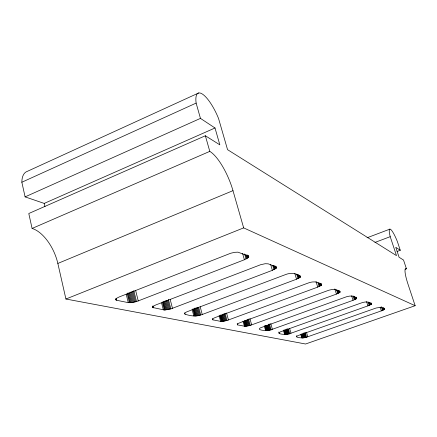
<?xml version="1.0" encoding="UTF-8"?>
<svg xmlns="http://www.w3.org/2000/svg" width="437" height="437" viewBox="0 0 437 437"><rect width="100%" height="100%" fill="white"/><g stroke="black" fill="none" stroke-linecap="round" stroke-linejoin="round"><path stroke-width="0.66" d="M248.784 256.89L248.2 255.956L237.908 252.16L234.664 252.324L230.687 253.242L119.192 296.952L116.504 298.329L115.608 299.547L116.723 300.285L128.276 302.639L131.843 302.601L136.508 301.579L244.392 259.747L248.32 257.551L248.784 256.89L248.418 255.607M321.643 284.94L321.419 284.274C316.989 281.204 312.133 281.335 307.462 283.296L215.758 317.333C215.097 317.672 211.153 318.884 212.961 319.884L221.488 321.517L227 320.496L317.715 287.125L321.446 285.175L321.261 283.684M356.69 298.433C354.216 295.101 348.628 295.712 344.973 297.302L262.32 327.155C252.378 330.252 269.662 331.699 272.393 329.285L353.052 300.317L356.488 298.629L356.302 297.193M276.408 268.018L276.61 267.247L276.162 266.903L268.22 263.839L265.204 263.719L260.709 264.691L155.998 304.862L153.42 306.124L152.513 307.446L164.399 310.013L170.851 308.899L272.36 270.323L276.408 268.018L275.856 266.128M371.445 304.108C369.238 301 364.026 301.754 360.694 303.169L281.941 331.295C272.464 334.174 288.442 335.474 290.998 333.207L367.932 305.873L371.445 304.108L371.051 302.874M300.41 277.096L300.667 276.403L300.29 276.102C295.041 272.792 290.244 272.59 284.837 274.851L187.844 311.439C187.091 311.745 182.956 313.231 185.102 314.208C190.679 316.06 196.743 316.901 202.249 314.482L296.526 279.216L300.41 277.096L300.028 275.823M339.997 292.298L340.319 291.725L340.052 291.479L334.698 289.409L332.448 289.398L328.843 290.223L240.405 322.533C239.793 322.899 236.073 323.893 237.575 324.893L245.162 326.341L250.297 325.368L336.419 294.106L339.997 292.298L339.615 291.058M384.516 309.391L384.713 308.757L380.862 307.266L376.077 308.019L299.602 335.026C290.556 337.714 305.381 338.883 307.79 336.752L381.332 310.876L384.516 309.391L384.118 308.145M198.617 92.994L27.416 171.309A26.286 12.788 63.6 0 0 21.85 182.229L25.095 196.879L44.213 203.418L215.009 127.992L219.838 144.838L205.368 135.765L28.782 213.518L32.092 228.453A33.13 17.185 65.5 0 1 57.842 263.44L65.921 299.023L305.578 344.006L415.15 305.703L407.989 284.121A19.02 3.25 69.7 0 1 406.443 268.799L403.531 260.053L399.079 257.256L395.775 247.298L400.276 250.27L397.086 251.45M21.85 182.229L196.126 103.099A28.061 8.352 66 0 1 202.659 94.245A28.061 8.352 66 0 1 218.566 118.542L227.557 149.678L396.496 255.64L390.219 236.679A15.661 2.698 69.2 0 1 390.563 229.349A15.661 2.698 69.2 0 1 397.397 241.617L400.276 250.27M25.095 196.879L200.452 118.383L215.009 127.992M32.092 228.453L209.787 151.377L205.368 135.765M57.842 263.44L232.981 190.658L243.66 227.885L415.15 305.703M65.921 299.023L243.66 227.885M367.042 237.794L389.919 229.119M374.935 242.437L390.219 236.679M405.165 269.263L406.443 268.799M383.637 307.708L384.243 309.582M383.293 307.916L383.894 309.784M382.878 308.129L383.478 309.997M382.206 307.724L383.009 310.215M381.288 306.703L382.49 310.434M380.135 307.145L381.332 310.876M370.849 303.054L371.242 304.294M370.565 303.262L370.958 304.496M370.013 302.857L370.603 304.715M369.391 302.47L370.172 304.939M368.702 302.087L369.686 305.173M368.162 302.322L369.145 305.408M366.561 301.557L367.932 305.873M356.1 297.395L356.488 298.629M355.816 297.613L356.204 298.848M355.221 297.127L355.833 299.077M354.571 296.718L355.39 299.323M353.861 296.319L354.882 299.569M353.091 295.92L354.32 299.82M351.627 295.767L353.052 300.317M339.101 290.578L339.707 292.533M338.724 290.829L339.331 292.785M338.063 290.436L338.872 293.041M337.331 290.053L338.342 293.309M336.539 289.676L337.752 293.582M334.813 288.906L336.419 294.106M321.064 283.919L321.446 285.175M320.572 283.553L321.146 285.427M319.999 283.198L320.758 285.7M319.523 283.482L320.283 285.984M318.781 283.149L319.737 286.268M317.978 282.815L319.114 286.557M316.011 281.51L317.715 287.125M299.542 275.468L300.11 277.375M298.952 275.135L299.711 277.67M298.274 274.807L299.225 277.976M297.51 274.485L298.651 278.293M296.674 274.168L298.001 278.604M294.828 273.513L296.526 279.216M306.441 332.213L307.79 336.752M305.25 332.601L306.599 337.14M304.644 332.781L305.987 337.32M304.032 332.939L305.376 337.479M303.442 333.081L304.78 337.626M303.059 333.852L304.212 337.746M302.524 333.955L303.671 337.85M302.027 334.026L303.18 337.927M301.585 334.076L302.732 337.976M301.197 334.097L302.349 337.998M300.814 334.709L301.776 337.965M296.444 335.709L296.805 336.954M275.561 266.439L276.113 268.323M274.939 266.029L275.703 268.646M274.239 265.712L275.201 268.984M273.453 265.401L274.6 269.323M272.77 265.74L273.917 269.667M289.687 328.722L290.998 333.207M270.645 264.445L272.36 270.323M288.442 329.132L289.747 333.617M287.612 328.679L289.103 333.802M287.158 329.487L288.464 333.972M286.344 328.995L287.836 334.125M285.924 329.766L287.229 334.256M285.356 329.869L286.661 334.36M284.826 329.946L286.131 334.436M284.35 329.995L285.656 334.491M283.935 330.017L285.241 334.513M283.498 330.612L284.618 334.474M278.746 332.049L279.117 333.355M270.749 323.549L272.393 329.285M269.443 323.986L271.082 329.716M268.766 324.178L270.405 329.913M268.274 324.997L269.727 330.088M248.249 255.929L248.615 257.207M247.768 255.629L248.32 257.551M267.608 325.15L269.061 330.246M246.992 254.711L247.905 257.912M266.963 325.286L268.422 330.383M246.473 255.082L247.386 258.278M266.357 325.39L267.81 330.492M245.665 254.82L246.763 258.655M265.789 325.472L267.247 330.574M265.281 325.521L266.734 330.623M244.589 253.919L246.047 259.032M264.827 325.538L266.286 330.645M264.33 326.122L265.603 330.601M242.579 253.362L244.392 259.747M196.126 103.099L200.452 118.383M249.888 318.54L251.674 324.909M248.511 319.005L250.297 325.368M247.97 319.846L249.576 325.576M247.08 319.398L248.861 325.767M246.55 320.195L248.15 325.931M245.862 320.337L247.468 326.073M245.212 320.447L246.812 326.182M244.605 320.529L246.206 326.27M244.228 321.217L245.654 326.319M243.742 321.233L245.162 326.341M242.988 321.168L244.414 326.286M237.22 323.593L237.575 324.893M226.519 312.968L228.453 320.01M225.071 313.455L227 320.496M224.312 313.673L226.24 320.72M223.547 313.87L225.476 320.916M222.968 314.684L224.716 321.091M222.231 314.831L223.984 321.239M221.532 314.946L223.28 321.359M220.876 315.028L222.624 321.441M220.275 315.077L222.023 321.495M219.915 315.733L221.488 321.517M219.084 315.661L220.658 321.452M212.606 318.573L212.961 319.884M200.173 306.708L202.249 314.482M198.638 307.227L200.709 315.001M197.83 307.462L199.9 315.235M197.016 307.67L199.081 315.448M196.208 307.856L198.272 315.629M195.415 308.009L197.48 315.787M194.656 308.123L196.721 315.907M194.115 308.861L196.005 316M193.46 308.904L195.35 316.049M192.875 308.915L194.765 316.066M192.116 309.478L193.837 315.989M184.769 312.941L185.102 314.208M170.179 299.416L172.484 308.336M168.387 299.34L170.851 308.899M167.688 300.23L169.982 309.145M166.808 300.448L169.108 309.369M165.94 300.645L168.234 309.565M165.082 300.803L167.376 309.729M164.421 301.568L166.552 309.86M163.64 301.65L165.77 309.953M162.919 301.699L165.049 310.002M162.433 302.344L164.399 310.013M161.553 302.879L163.356 309.92M152.863 305.927L153.36 307.888M152.355 306.321L152.682 307.632M135.678 290.616L138.25 300.973M133.777 290.572L136.508 301.579M133.012 291.49L135.579 301.847M132.067 291.725L134.634 302.087M131.122 291.932L133.684 302.295M130.188 292.102L132.75 302.464M129.445 292.877L131.843 302.601M128.587 292.965L130.985 302.694M127.79 293.008L130.188 302.748M127.222 293.659L129.461 302.754M126.195 294.177L128.276 302.639M116.264 298.373L116.723 300.285M115.614 298.711L115.92 299.995M44.213 203.418L44.945 206.652M209.787 151.377A35.49 11.291 67.1 0 1 232.981 190.658"/></g></svg>
